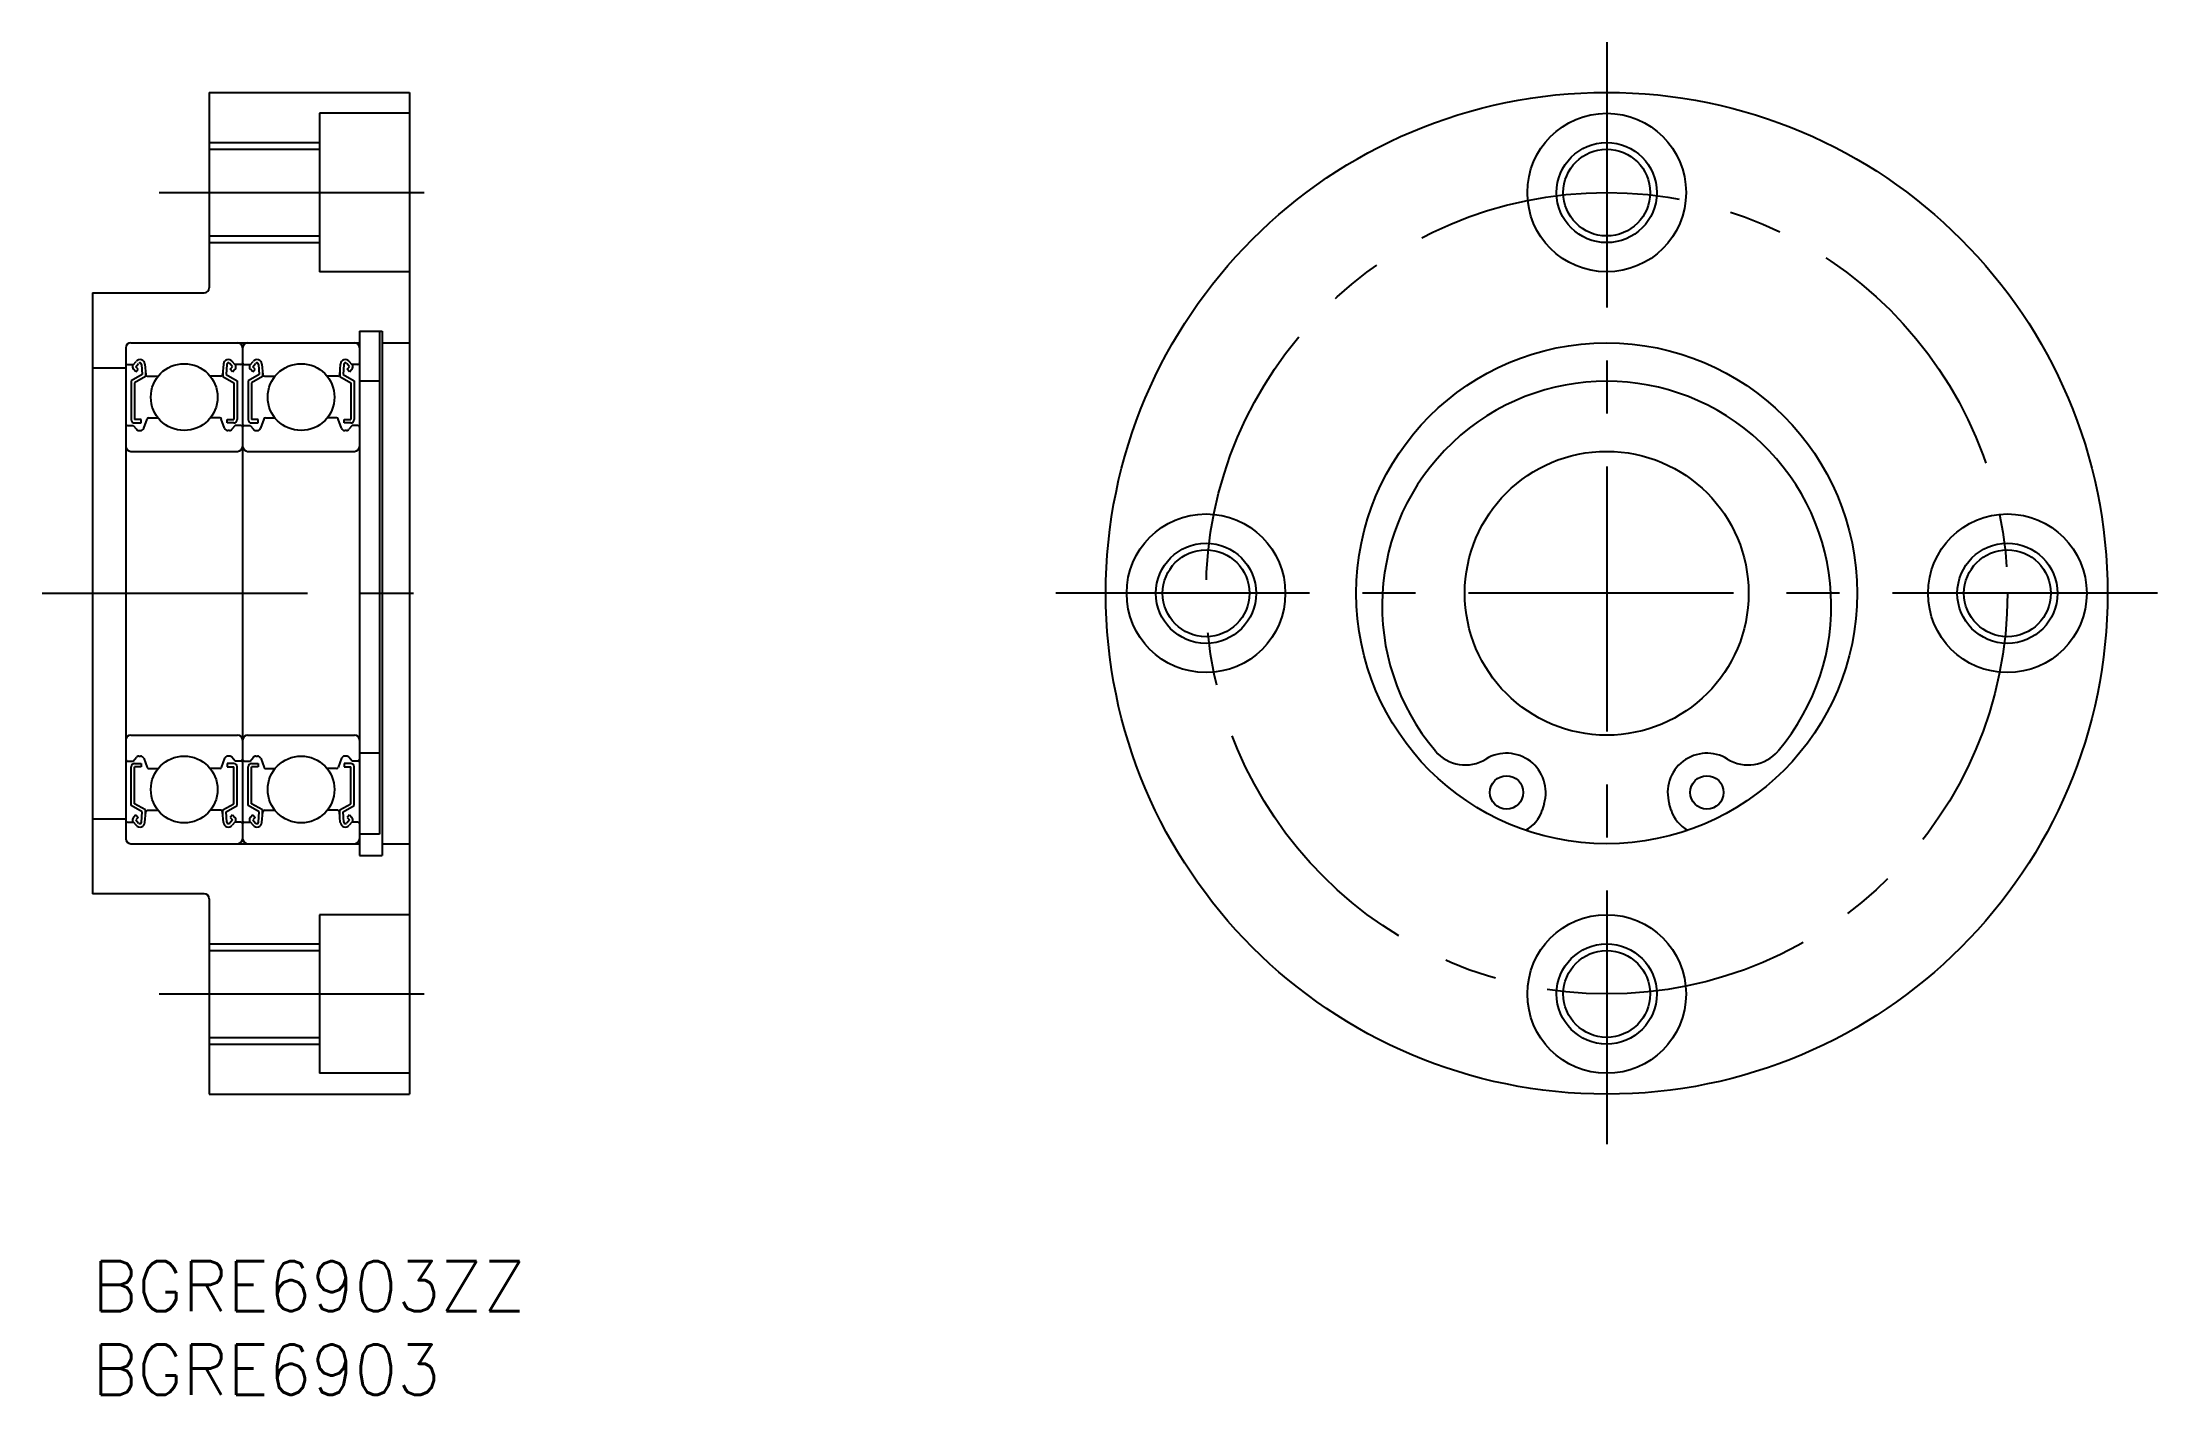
# Model space of a CAD drawing. Extents: x -3 to 124, y -8 to 73.
import ezdxf

# ---------------------------------------------------------------- set-up
doc = ezdxf.new("R2010")
doc.units = 0
doc.header["$LTSCALE"] = 0.5
doc.linetypes.add('CENTER', pattern=[50.8, 31.75, -6.35, 6.35, -6.35])
doc.layers.get('0').update_dxf_attribs({"linetype": 'CONTINUOUS'})
for name, color, linetype in [('MSM_CENTER', 1, 'CENTER'), ('MSM_CONTINUOUS', 7, 'CONTINUOUS'), ('MSM_NARROW', 5, 'CONTINUOUS'), ('MSM_PART_NUMBER', 7, 'CONTINUOUS')]:
    doc.layers.add(name, color=color, linetype=linetype)
doc.styles.get("Standard").update_dxf_attribs({"font": 'txt.shx', "height": 3, "bigfont": 'bigfont.shx'})

# ---------------------------------------------------------------- blocks, each defined once
blk = doc.blocks.new('*U15')
at = {"layer": 'MSM_PART_NUMBER'}
blk.add_text('BGRE6903ZZ', height=3, dxfattribs=at).set_placement((0, -3))
blk = doc.blocks.new('*U16')
at = {"layer": 'MSM_PART_NUMBER'}
blk.add_text('BGRE6903', height=3, dxfattribs=at).set_placement((0, -8))

msp = doc.modelspace()

# ---------------------------------------------------------------- linework, layer by layer
at = {"color": 7, "linetype": 'CONTINUOUS'}
for p, q in [((7, 70), (7, 58.3)), ((7, 70), (19, 70)), ((19, 70), (19, 10)), ((19, 68.75), (13.6, 68.75)), ((13.6, 68.75), (13.6, 59.25)), ((7, 66.6), (13.6, 66.6)), ((7, 61.4), (13.6, 61.4)), ((19, 59.25), (13.6, 59.25)), ((0, 58), (0, 22)), ((0, 58), (6.7, 58)), ((2, 54.7), (2, 25.3)), ((2.3, 55), (16, 55)), ((16, 55.7), (16, 24.3)), ((16, 55.7), (17.35, 55.7)), ((17.35, 55.7), (17.35, 24.3)), ((17.35, 55), (19, 55)), ((0, 53.5), (2, 53.5)), ((0, 26.5), (2, 26.5)), ((2.3, 25), (16, 25)), ((16, 24.3), (17.35, 24.3)), ((17.35, 25), (19, 25)), ((6.7, 22), (0, 22)), ((7, 21.7), (7, 10)), ((13.6, 20.75), (13.6, 11.25)), ((19, 20.75), (13.6, 20.75)), ((7, 18.6), (13.6, 18.6)), ((7, 13.4), (13.6, 13.4)), ((19, 11.25), (13.6, 11.25)), ((7, 10), (19, 10))]:
    msp.add_line(p, q, dxfattribs=at)
for centre, radius in [((90.7, 40), 30), ((90.7, 64), 4.75), ((90.7, 64), 2.6), ((90.7, 40), 15), ((90.7, 40), 8.5), ((66.7, 40), 4.75), ((114.7, 40), 4.75), ((66.7, 40), 2.6), ((114.7, 40), 2.6), ((90.7, 16), 4.75), ((90.7, 16), 2.6)]:
    msp.add_circle(centre, radius, dxfattribs=at)
for centre, start, end in [((6.7, 58.3), 270, 0), ((6.7, 21.7), 0, 90)]:
    msp.add_arc(centre, 0.3, start, end, dxfattribs=at)
at = {"layer": 'MSM_CENTER'}
for p, q in [((90.7, 73), (90.7, 7)), ((4, 64), (22, 64)), ((-3, 40), (22, 40)), ((123.7, 40), (57.7, 40)), ((4, 16), (22, 16))]:
    msp.add_line(p, q, dxfattribs=at)
msp.add_circle((90.7, 40), 24, dxfattribs=at)
at = {"layer": 'MSM_CONTINUOUS'}
for p, q in [((9, 54.7), (9, 25.3)), ((17.2, 55.7), (17.2, 25.58)), ((2.1, 53.7), (2.46, 53.7)), ((2.45, 53.69), (2.62, 53.89)), ((2.6, 53.27), (2.46, 53.42)), ((2.6, 53.56), (2.77, 53.76)), ((2.74, 53.42), (2.6, 53.56)), ((2.6, 53.27), (2.74, 53.42)), ((2.95, 53.7), (2.98, 53.1)), ((3.15, 53.72), (3.2, 53.09)), ((3.18, 53.35), (3.18, 52.98)), ((7.85, 53.72), (7.8, 53.09)), ((7.82, 53.35), (7.82, 52.98)), ((8.05, 53.7), (8.02, 53.1)), ((8.4, 53.56), (8.23, 53.76)), ((8.26, 53.42), (8.4, 53.56)), ((8.4, 53.27), (8.26, 53.42)), ((8.55, 53.69), (8.38, 53.89)), ((8.4, 53.27), (8.54, 53.42)), ((8.9, 53.7), (8.54, 53.7)), ((9.1, 53.7), (9.46, 53.7)), ((9.45, 53.69), (9.62, 53.89)), ((9.6, 53.27), (9.46, 53.42)), ((9.6, 53.56), (9.77, 53.76)), ((9.74, 53.42), (9.6, 53.56)), ((9.6, 53.27), (9.74, 53.42)), ((9.95, 53.7), (9.98, 53.1)), ((10.15, 53.72), (10.2, 53.09)), ((10.18, 53.35), (10.18, 52.98)), ((14.85, 53.72), (14.8, 53.09)), ((14.82, 53.35), (14.82, 52.98)), ((15.05, 53.7), (15.02, 53.1)), ((15.4, 53.56), (15.23, 53.76)), ((15.26, 53.42), (15.4, 53.56)), ((15.4, 53.27), (15.26, 53.42)), ((15.55, 53.69), (15.38, 53.89)), ((15.4, 53.27), (15.54, 53.42)), ((15.9, 53.7), (15.54, 53.7)), ((2.98, 53.1), (2.33, 52.72)), ((2.33, 52.72), (2.33, 50.4)), ((3.18, 52.98), (2.53, 52.61)), ((2.53, 52.61), (2.53, 50.4)), ((3.3, 53), (3.94, 53)), ((7.7, 53), (7.06, 53)), ((7.82, 52.98), (8.47, 52.61)), ((8.02, 53.1), (8.67, 52.72)), ((8.47, 52.61), (8.47, 50.4)), ((8.67, 52.72), (8.67, 50.4)), ((9.98, 53.1), (9.33, 52.72)), ((9.33, 52.72), (9.33, 50.4)), ((10.18, 52.98), (9.53, 52.61)), ((9.53, 52.61), (9.53, 50.4)), ((10.3, 53), (10.94, 53)), ((14.7, 53), (14.06, 53)), ((14.82, 52.98), (15.47, 52.61)), ((15.02, 53.1), (15.67, 52.72)), ((15.47, 52.61), (15.47, 50.4)), ((15.67, 52.72), (15.67, 50.4)), ((17.2, 52.7, -1.3), (16, 52.7, -1.3)), ((2.1, 50.05), (2.45, 50.05)), ((2.45, 50.05), (2.64, 49.82)), ((2.93, 50.4), (2.53, 50.4)), ((2.53, 50.2), (2.93, 50.2)), ((2.79, 49.75), (2.89, 49.75)), ((2.93, 50.2), (2.93, 50.4)), ((3.08, 49.88), (3.28, 50.43)), ((3.37, 50.5), (3.94, 50.5)), ((7.63, 50.5), (7.06, 50.5)), ((7.92, 49.88), (7.72, 50.43)), ((8.07, 50.4), (8.47, 50.4)), ((8.07, 50.2), (8.07, 50.4)), ((8.47, 50.2), (8.07, 50.2)), ((8.21, 49.75), (8.11, 49.75)), ((8.55, 50.05), (8.36, 49.82)), ((8.9, 50.05), (8.55, 50.05)), ((9.1, 50.05), (9.45, 50.05)), ((9.45, 50.05), (9.64, 49.82)), ((9.93, 50.4), (9.53, 50.4)), ((9.53, 50.2), (9.93, 50.2)), ((9.79, 49.75), (9.89, 49.75)), ((9.93, 50.2), (9.93, 50.4)), ((10.08, 49.88), (10.28, 50.43)), ((10.37, 50.5), (10.94, 50.5)), ((14.63, 50.5), (14.06, 50.5)), ((14.92, 49.88), (14.72, 50.43)), ((15.07, 50.4), (15.47, 50.4)), ((15.07, 50.2), (15.07, 50.4)), ((15.47, 50.2), (15.07, 50.2)), ((15.21, 49.75), (15.11, 49.75)), ((15.55, 50.05), (15.36, 49.82)), ((15.9, 50.05), (15.55, 50.05)), ((2.3, 48.5), (8.7, 48.5)), ((9.3, 48.5), (15.7, 48.5)), ((2.3, 31.5), (8.7, 31.5)), ((9.3, 31.5), (15.7, 31.5)), ((17.2, 30.42, -1.3), (16, 30.42, -1.3)), ((2.1, 29.95), (2.45, 29.95)), ((2.33, 27.28), (2.33, 29.6)), ((2.45, 29.95), (2.64, 30.18)), ((2.53, 29.8), (2.93, 29.8)), ((2.53, 27.39), (2.53, 29.6)), ((2.93, 29.6), (2.53, 29.6)), ((2.79, 30.25), (2.89, 30.25)), ((2.93, 29.8), (2.93, 29.6)), ((3.08, 30.12), (3.28, 29.57)), ((3.37, 29.5), (3.94, 29.5)), ((7.63, 29.5), (7.06, 29.5)), ((7.92, 30.12), (7.72, 29.57)), ((8.47, 29.8), (8.07, 29.8)), ((8.07, 29.8), (8.07, 29.6)), ((8.07, 29.6), (8.47, 29.6)), ((8.21, 30.25), (8.11, 30.25)), ((8.55, 29.95), (8.36, 30.18)), ((8.47, 27.39), (8.47, 29.6)), ((8.9, 29.95), (8.55, 29.95)), ((8.67, 27.28), (8.67, 29.6)), ((9.1, 29.95), (9.45, 29.95)), ((9.33, 27.28), (9.33, 29.6)), ((9.45, 29.95), (9.64, 30.18)), ((9.53, 29.8), (9.93, 29.8)), ((9.53, 27.39), (9.53, 29.6)), ((9.93, 29.6), (9.53, 29.6)), ((9.79, 30.25), (9.89, 30.25)), ((9.93, 29.8), (9.93, 29.6)), ((10.08, 30.12), (10.28, 29.57)), ((10.37, 29.5), (10.94, 29.5)), ((14.63, 29.5), (14.06, 29.5)), ((14.92, 30.12), (14.72, 29.57)), ((15.47, 29.8), (15.07, 29.8)), ((15.07, 29.8), (15.07, 29.6)), ((15.07, 29.6), (15.47, 29.6)), ((15.21, 30.25), (15.11, 30.25)), ((15.55, 29.95), (15.36, 30.18)), ((15.47, 27.39), (15.47, 29.6)), ((15.9, 29.95), (15.55, 29.95)), ((15.67, 27.28), (15.67, 29.6)), ((2.98, 26.9), (2.33, 27.28)), ((2.6, 26.73), (2.46, 26.58)), ((3.18, 27.02), (2.53, 27.39)), ((2.6, 26.73), (2.74, 26.58)), ((2.95, 26.3), (2.98, 26.9)), ((3.15, 26.28), (3.2, 26.91)), ((3.18, 26.65), (3.18, 27.02)), ((3.3, 27), (3.94, 27)), ((7.7, 27), (7.06, 27)), ((7.85, 26.28), (7.8, 26.91)), ((7.82, 27.02), (8.47, 27.39)), ((7.82, 26.65), (7.82, 27.02)), ((8.02, 26.9), (8.67, 27.28)), ((8.05, 26.3), (8.02, 26.9)), ((8.4, 26.73), (8.26, 26.58)), ((8.4, 26.73), (8.54, 26.58)), ((9.98, 26.9), (9.33, 27.28)), ((9.6, 26.73), (9.46, 26.58)), ((10.18, 27.02), (9.53, 27.39)), ((9.6, 26.73), (9.74, 26.58)), ((9.95, 26.3), (9.98, 26.9)), ((10.15, 26.28), (10.2, 26.91)), ((10.18, 26.65), (10.18, 27.02)), ((10.3, 27), (10.94, 27)), ((14.7, 27), (14.06, 27)), ((14.85, 26.28), (14.8, 26.91)), ((14.82, 27.02), (15.47, 27.39)), ((14.82, 26.65), (14.82, 27.02)), ((15.02, 26.9), (15.67, 27.28)), ((15.05, 26.3), (15.02, 26.9)), ((15.4, 26.73), (15.26, 26.58)), ((15.4, 26.73), (15.54, 26.58)), ((86.95, 27.4), (86.84, 27.01)), ((94.57, 27.01), (94.45, 27.4)), ((2.1, 26.3), (2.46, 26.3)), ((2.45, 26.31), (2.62, 26.11)), ((2.74, 26.58), (2.6, 26.44)), ((2.6, 26.44), (2.77, 26.24)), ((8.4, 26.44), (8.23, 26.24)), ((8.26, 26.58), (8.4, 26.44)), ((8.55, 26.31), (8.38, 26.11)), ((8.9, 26.3), (8.54, 26.3)), ((9.1, 26.3), (9.46, 26.3)), ((9.45, 26.31), (9.62, 26.11)), ((9.74, 26.58), (9.6, 26.44)), ((9.6, 26.44), (9.77, 26.24)), ((15.4, 26.44), (15.23, 26.24)), ((15.26, 26.58), (15.4, 26.44)), ((15.55, 26.31), (15.38, 26.11)), ((15.9, 26.3), (15.54, 26.3)), ((17.2, 25.58, -1.3), (16, 25.58, -1.3))]:
    msp.add_line(p, q, dxfattribs=at)
for centre, radius in [((5.5, 51.75), 2), ((12.5, 51.75), 2), ((5.5, 28.25), 2), ((12.5, 28.25), 2), ((84.7, 28.07), 1), ((96.7, 28.07), 1)]:
    msp.add_circle(centre, radius, dxfattribs=at)
for centre, radius, start, end in [((2.3, 54.7), 0.3, 90, 180), ((8.7, 54.7), 0.3, 0, 90), ((9.3, 54.7), 0.3, 90, 180), ((15.7, 54.7), 0.3, 0, 90), ((2.1, 53.8), 0.1, 180, 270), ((2.6, 53.56), 0.2, 140.1379, 225), ((2.85, 53.7), 0.3, 4.9347, 140.1381), ((2.85, 53.7), 0.1, 3.1016, 139.9513), ((8.15, 53.7), 0.3, 39.8619, 175.0653), ((8.15, 53.7), 0.1, 40.0487, 176.8984), ((8.4, 53.56), 0.2, 315, 39.8621), ((8.9, 53.8), 0.1, 270, 0), ((9.1, 53.8), 0.1, 180, 270), ((9.6, 53.56), 0.2, 140.1379, 225), ((9.85, 53.7), 0.3, 4.9347, 140.1381), ((9.85, 53.7), 0.1, 3.1016, 139.9513), ((15.15, 53.7), 0.3, 39.8619, 175.0653), ((15.15, 53.7), 0.1, 40.0487, 176.8984), ((15.4, 53.56), 0.2, 315, 39.8621), ((15.9, 53.8), 0.1, 270, 0), ((3.3, 53.1), 0.1, 184.9343, 269.9996), ((7.7, 53.1), 0.1, 270.0004, 355.0657), ((10.3, 53.1), 0.1, 184.9343, 269.9996), ((14.7, 53.1), 0.1, 270.0004, 355.0657), ((90.7, 39.25), 13.45, 319.7222, 220.2778), ((2.1, 49.95), 0.1, 90, 180), ((2.53, 50.4), 0.2, 180, 270), ((2.79, 49.95), 0.2, 219.977, 270.0002), ((2.89, 49.95), 0.2, 270, 339.9912), ((3.37, 50.4), 0.1, 89.9999, 159.9917), ((7.63, 50.4), 0.1, 20.0083, 90.0001), ((8.11, 49.95), 0.2, 200.0088, 270), ((8.21, 49.95), 0.2, 269.9998, 320.023), ((8.47, 50.4), 0.2, 270, 0), ((8.9, 49.95), 0.1, 0, 90), ((9.1, 49.95), 0.1, 90, 180), ((9.53, 50.4), 0.2, 180, 270), ((9.79, 49.95), 0.2, 219.977, 270.0002), ((9.89, 49.95), 0.2, 270, 339.9912), ((10.37, 50.4), 0.1, 89.9999, 159.9917), ((14.63, 50.4), 0.1, 20.0083, 90.0001), ((15.11, 49.95), 0.2, 200.0088, 270), ((15.21, 49.95), 0.2, 269.9998, 320.023), ((15.47, 50.4), 0.2, 270, 0), ((15.9, 49.95), 0.1, 0, 90), ((2.3, 48.8), 0.3, 180, 270), ((8.7, 48.8), 0.3, 270, 0), ((9.3, 48.8), 0.3, 180, 270), ((15.7, 48.8), 0.3, 270, 0), ((2.3, 31.2), 0.3, 90, 180), ((8.7, 31.2), 0.3, 0, 90), ((9.3, 31.2), 0.3, 90, 180), ((15.7, 31.2), 0.3, 0, 90), ((82.23, 32.07), 2.35, 220.2778, 301.6812), ((84.7, 28.07), 2.35, 343.431, 121.6812), ((96.7, 28.07), 2.35, 58.3188, 196.569), ((99.17, 32.07), 2.35, 238.3188, 319.7222), ((2.1, 30.05), 0.1, 180, 270), ((2.53, 29.6), 0.2, 90, 180), ((2.79, 30.05), 0.2, 89.9998, 140.023), ((2.89, 30.05), 0.2, 20.0088, 90), ((3.37, 29.6), 0.1, 200.0083, 270.0001), ((7.63, 29.6), 0.1, 269.9999, 339.9917), ((8.11, 30.05), 0.2, 90, 159.9912), ((8.21, 30.05), 0.2, 39.977, 90.0002), ((8.47, 29.6), 0.2, 0, 90), ((8.9, 30.05), 0.1, 270, 0), ((9.1, 30.05), 0.1, 180, 270), ((9.53, 29.6), 0.2, 90, 180), ((9.79, 30.05), 0.2, 89.9998, 140.023), ((9.89, 30.05), 0.2, 20.0088, 90), ((10.37, 29.6), 0.1, 200.0083, 270.0001), ((14.63, 29.6), 0.1, 269.9999, 339.9917), ((15.11, 30.05), 0.2, 90, 159.9912), ((15.21, 30.05), 0.2, 39.977, 90.0002), ((15.47, 29.6), 0.2, 0, 90), ((15.9, 30.05), 0.1, 270, 0), ((3.3, 26.9), 0.1, 90.0004, 175.0657), ((7.7, 26.9), 0.1, 4.9343, 89.9996), ((10.3, 26.9), 0.1, 90.0004, 175.0657), ((14.7, 26.9), 0.1, 4.9343, 89.9996), ((84.92, 27.58), 2, 297.6026, 343.431), ((96.48, 27.58), 2, 196.569, 242.3974), ((2.1, 26.2), 0.1, 90, 180), ((2.6, 26.44), 0.2, 135, 219.8621), ((2.85, 26.3), 0.3, 219.8619, 355.0653), ((2.85, 26.3), 0.1, 220.0487, 356.8984), ((8.15, 26.3), 0.3, 184.9347, 320.1381), ((8.15, 26.3), 0.1, 183.1016, 319.9513), ((8.4, 26.44), 0.2, 320.1379, 45), ((8.9, 26.2), 0.1, 0, 90), ((9.1, 26.2), 0.1, 90, 180), ((9.6, 26.44), 0.2, 135, 219.8621), ((9.85, 26.3), 0.3, 219.8619, 355.0653), ((9.85, 26.3), 0.1, 220.0487, 356.8984), ((15.15, 26.3), 0.3, 184.9347, 320.1381), ((15.15, 26.3), 0.1, 183.1016, 319.9513), ((15.4, 26.44), 0.2, 320.1379, 45), ((15.9, 26.2), 0.1, 0, 90), ((2.3, 25.3), 0.3, 180, 270), ((8.7, 25.3), 0.3, 270, 0), ((9.3, 25.3), 0.3, 180, 270), ((15.7, 25.3), 0.3, 270, 0)]:
    msp.add_arc(centre, radius, start, end, dxfattribs=at)
at = {"layer": 'MSM_NARROW'}
for p, q in [((7, 67), (13.6, 67)), ((7, 61), (13.6, 61)), ((7, 19), (13.6, 19)), ((7, 13), (13.6, 13))]:
    msp.add_line(p, q, dxfattribs=at)
for centre in [(90.7, 64), (66.7, 40), (114.7, 40), (90.7, 16)]:
    msp.add_circle(centre, 3, dxfattribs=at)

# ---------------------------------------------------------------- block references
at = {"layer": 'MSM_CONTINUOUS'}
for name in ['*U15', '*U16']:
    msp.add_blockref(name, (0, 0), dxfattribs=at)

doc.saveas('drawing.dxf')
